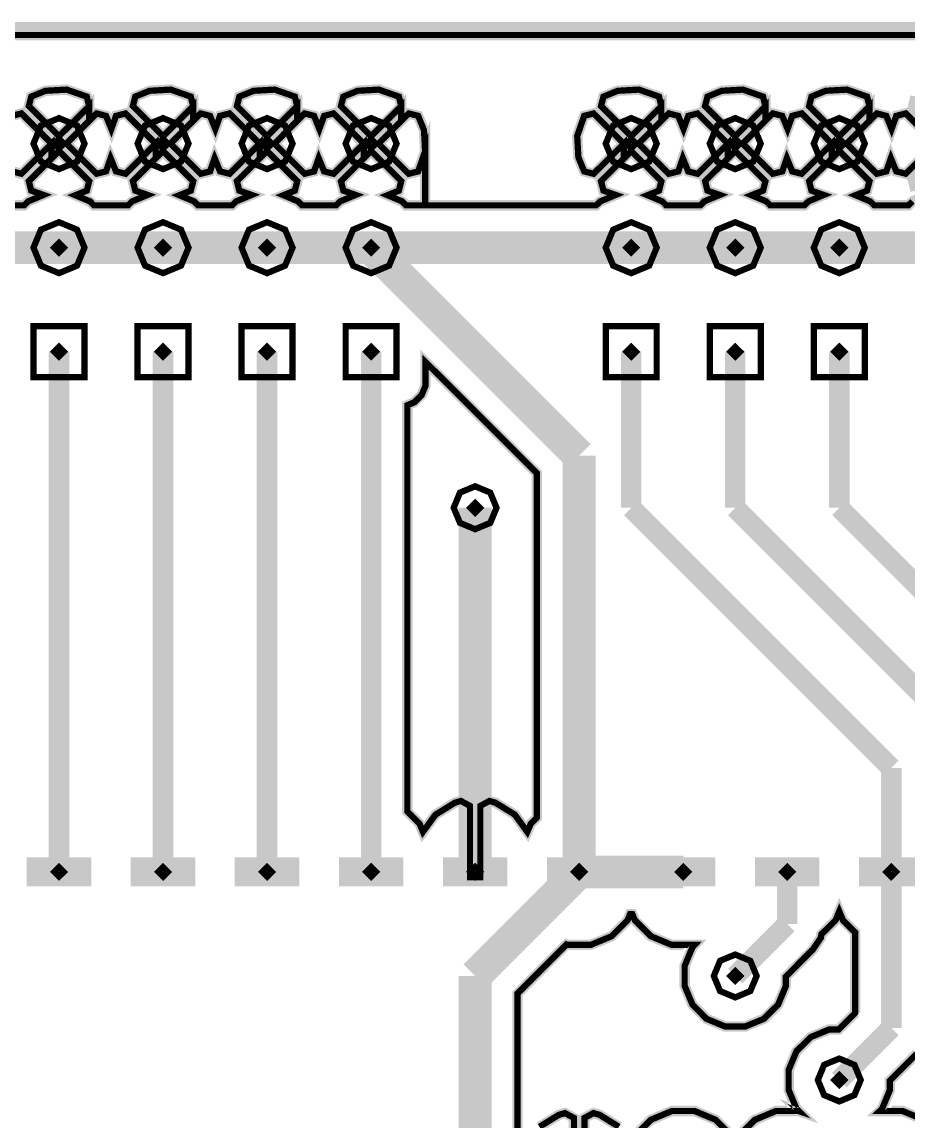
# Model space of a CAD drawing. Extents: x 0 to 6.22, y 0 to 4.04.
# Drawn here: x 0.681 to 1.533, y 2.986 to 4.042 of the extents above; entities that cross this region are included whole.
import ezdxf

# ---------------------------------------------------------------- set-up
doc = ezdxf.new("R2010")
doc.units = 0
doc.layers.get('0').update_dxf_attribs({"linetype": 'CONTINUOUS'})

msp = doc.modelspace()

# ---------------------------------------------------------------- linework, layer by layer
at = {"color": 0}
for points, const_width in [([(0.00759549, 4.0345), (1.97613, 4.0345)], 0.015), ([(0.0126411, 4.02946), (1.97114, 4.02946), (1.97114, 2.07096)], 0.01), ([(0.0126411, 4.02946), (1.97114, 4.02946), (1.97114, 2.07096)], 0.006), ([(1.55214, 3.87576), (1.53733, 3.86957), (1.53342, 3.86578), (1.50049, 3.86578), (1.49681, 3.86957), (1.48269, 3.87549), (1.49371, 3.87989), (1.49604, 3.889), (1.46701, 3.91797), (1.4599, 3.91086), (1.4599, 3.92507), (1.43093, 3.9541), (1.42182, 3.95176), (1.41732, 3.93918), (1.41222, 3.95176), (1.4031, 3.9541), (1.396, 3.947), (1.396, 3.96115), (1.39372, 3.97026), (1.3744, 3.977), (1.354, 3.97586), (1.34033, 3.97026), (1.338, 3.96115), (1.36702, 3.93218), (1.396, 3.96115), (1.396, 3.947), (1.37413, 3.92507), (1.4031, 3.89611), (1.41222, 3.89839), (1.41661, 3.91108), (1.42182, 3.89839), (1.43093, 3.89611), (1.4599, 3.92507), (1.4599, 3.91086), (1.43799, 3.889), (1.44032, 3.87989), (1.4521, 3.87576), (1.43733, 3.86957), (1.43343, 3.86578), (1.4005, 3.86578), (1.39681, 3.86957), (1.3827, 3.87549), (1.39372, 3.87989), (1.396, 3.889), (1.36702, 3.91797), (1.35992, 3.91086), (1.35992, 3.92507), (1.33089, 3.9541), (1.32183, 3.95176), (1.31733, 3.93918), (1.31223, 3.95176), (1.30311, 3.9541), (1.29601, 3.947), (1.29601, 3.96115), (1.29373, 3.97026), (1.27441, 3.977), (1.25402, 3.97586), (1.24034, 3.97026), (1.23801, 3.96115), (1.26704, 3.93218), (1.29601, 3.96115), (1.29601, 3.947), (1.27409, 3.92507), (1.30311, 3.89611), (1.31223, 3.89839), (1.31662, 3.91108), (1.32183, 3.89839), (1.33089, 3.89611), (1.35992, 3.92507), (1.35992, 3.91086), (1.338, 3.889), (1.34033, 3.87989), (1.35211, 3.87576), (1.33729, 3.86957), (1.33344, 3.86578), (1.30051, 3.86578), (1.29682, 3.86957), (1.28272, 3.87549), (1.29373, 3.87989), (1.29601, 3.889), (1.26704, 3.91797), (1.25993, 3.91086), (1.25993, 3.92507), (1.2309, 3.9541), (1.22184, 3.95176), (1.21512, 3.93246), (1.2162, 3.91206), (1.22184, 3.89839), (1.2309, 3.89611), (1.25993, 3.92507), (1.25993, 3.91086), (1.23801, 3.889), (1.24034, 3.87989), (1.25212, 3.87576), (1.2373, 3.86957), (1.2334, 3.86578), (1.0689, 3.86578), (1.0689, 3.91769), (1.06782, 3.9381), (1.06223, 3.95176), (1.05311, 3.9541), (1.04601, 3.947), (1.04601, 3.96115), (1.04373, 3.97026), (1.02441, 3.977), (1.00402, 3.97586), (0.990343, 3.97026), (0.98801, 3.96115), (1.01704, 3.93218), (1.04601, 3.96115), (1.04601, 3.947), (1.02409, 3.92507), (1.05311, 3.89611), (1.06223, 3.89839), (1.0689, 3.91769), (1.0689, 3.86578), (1.05051, 3.86578), (1.04682, 3.86957), (1.03272, 3.87549), (1.04373, 3.87989), (1.04601, 3.889), (1.01704, 3.91797), (1.00993, 3.91086), (1.00993, 3.92507), (0.980903, 3.9541), (0.971843, 3.95176), (0.967285, 3.93918), (0.962185, 3.95176), (0.953125, 3.9541), (0.946018, 3.947), (0.946018, 3.96115), (0.943685, 3.97026), (0.924425, 3.977), (0.904025, 3.97586), (0.8903, 3.97026), (0.888021, 3.96115), (0.916992, 3.93218), (0.946018, 3.96115), (0.946018, 3.947), (0.9241, 3.92507), (0.953125, 3.89611), (0.962185, 3.89839), (0.966635, 3.91108), (0.971843, 3.89839), (0.980903, 3.89611), (1.00993, 3.92507), (1.00993, 3.91086), (0.98801, 3.889), (0.990343, 3.87989), (1.00212, 3.87576), (0.987304, 3.86957), (0.983399, 3.86578), (0.950521, 3.86578), (0.946832, 3.86957), (0.932725, 3.87549), (0.943685, 3.87989), (0.946018, 3.889), (0.916992, 3.91797), (0.909939, 3.91086), (0.909939, 3.92507), (0.880914, 3.9541), (0.871799, 3.95176), (0.867296, 3.93918), (0.862196, 3.95176), (0.853136, 3.9541), (0.846029, 3.947), (0.846029, 3.96115), (0.843696, 3.97026), (0.824436, 3.977), (0.804036, 3.97586), (0.79031, 3.97026), (0.788032, 3.96115), (0.817003, 3.93218), (0.846029, 3.96115), (0.846029, 3.947), (0.82411, 3.92507), (0.853136, 3.89611), (0.862196, 3.89839), (0.86659, 3.91108), (0.871799, 3.89839), (0.880914, 3.89611), (0.909939, 3.92507), (0.909939, 3.91086), (0.888021, 3.889), (0.8903, 3.87989), (0.902126, 3.87576), (0.887315, 3.86957), (0.88341, 3.86578), (0.850532, 3.86578), (0.846843, 3.86957), (0.832682, 3.87549), (0.843696, 3.87989), (0.846029, 3.889), (0.817003, 3.91797), (0.809896, 3.91086), (0.809896, 3.92507), (0.780925, 3.9541), (0.77181, 3.95176), (0.767307, 3.93918), (0.762207, 3.95176), (0.753093, 3.9541), (0.746039, 3.947), (0.746039, 3.96115), (0.743707, 3.97026), (0.724392, 3.977), (0.703993, 3.97586), (0.690321, 3.97026), (0.688043, 3.96115), (0.717014, 3.93218), (0.746039, 3.96115), (0.746039, 3.947), (0.724121, 3.92507), (0.753093, 3.89611), (0.762207, 3.89839), (0.766601, 3.91108), (0.77181, 3.89839), (0.780925, 3.89611), (0.809896, 3.92507), (0.809896, 3.91086), (0.788032, 3.889), (0.79031, 3.87989), (0.802137, 3.87576), (0.787326, 3.86957), (0.783419, 3.86578), (0.750543, 3.86578), (0.746799, 3.86957), (0.732693, 3.87549), (0.743707, 3.87989), (0.746039, 3.889), (0.717014, 3.91797), (0.709907, 3.91086), (0.709907, 3.92507), (0.680935, 3.9541), (0.671821, 3.95176)], 0.01), ([(1.53733, 3.86957), (1.53342, 3.86578), (1.50049, 3.86578), (1.49681, 3.86957), (1.48269, 3.87549), (1.49371, 3.87989), (1.49604, 3.889), (1.46701, 3.91797), (1.4599, 3.91086), (1.4599, 3.92507), (1.43093, 3.9541), (1.42182, 3.95176), (1.41732, 3.93918), (1.41222, 3.95176), (1.4031, 3.9541), (1.396, 3.947), (1.396, 3.96115), (1.39372, 3.97026), (1.3744, 3.977), (1.354, 3.97586), (1.34033, 3.97026), (1.338, 3.96115), (1.36702, 3.93218), (1.396, 3.96115), (1.396, 3.947), (1.37413, 3.92507), (1.4031, 3.89611), (1.41222, 3.89839), (1.41661, 3.91108), (1.42182, 3.89839), (1.43093, 3.89611), (1.4599, 3.92507), (1.4599, 3.91086), (1.43799, 3.889), (1.44032, 3.87989), (1.4521, 3.87576), (1.43733, 3.86957), (1.43343, 3.86578), (1.4005, 3.86578), (1.39681, 3.86957), (1.3827, 3.87549), (1.39372, 3.87989), (1.396, 3.889), (1.36702, 3.91797), (1.35992, 3.91086), (1.35992, 3.92507), (1.33089, 3.9541), (1.32183, 3.95176), (1.31733, 3.93918), (1.31223, 3.95176), (1.30311, 3.9541), (1.29601, 3.947), (1.29601, 3.96115), (1.29373, 3.97026), (1.27441, 3.977), (1.25402, 3.97586), (1.24034, 3.97026), (1.23801, 3.96115), (1.26704, 3.93218), (1.29601, 3.96115), (1.29601, 3.947), (1.27409, 3.92507), (1.30311, 3.89611), (1.31223, 3.89839), (1.31662, 3.91108), (1.32183, 3.89839), (1.33089, 3.89611), (1.35992, 3.92507), (1.35992, 3.91086), (1.338, 3.889), (1.34033, 3.87989), (1.35211, 3.87576), (1.33729, 3.86957), (1.33344, 3.86578), (1.30051, 3.86578), (1.29682, 3.86957), (1.28272, 3.87549), (1.29373, 3.87989), (1.29601, 3.889), (1.26704, 3.91797), (1.25993, 3.91086), (1.25993, 3.92507), (1.2309, 3.9541), (1.22184, 3.95176), (1.21512, 3.93246), (1.2162, 3.91206), (1.22184, 3.89839), (1.2309, 3.89611), (1.25993, 3.92507), (1.25993, 3.91086), (1.23801, 3.889), (1.24034, 3.87989), (1.25212, 3.87576), (1.2373, 3.86957), (1.2334, 3.86578), (1.0689, 3.86578), (1.0689, 3.91769), (1.06782, 3.9381), (1.06223, 3.95176), (1.05311, 3.9541), (1.04601, 3.947), (1.04601, 3.96115), (1.04373, 3.97026), (1.02441, 3.977), (1.00402, 3.97586), (0.990343, 3.97026), (0.98801, 3.96115), (1.01704, 3.93218), (1.04601, 3.96115), (1.04601, 3.947), (1.02409, 3.92507), (1.05311, 3.89611), (1.06223, 3.89839), (1.0689, 3.91769), (1.0689, 3.86578), (1.05051, 3.86578), (1.04682, 3.86957), (1.03272, 3.87549), (1.04373, 3.87989), (1.04601, 3.889), (1.01704, 3.91797), (1.00993, 3.91086), (1.00993, 3.92507), (0.980903, 3.9541), (0.971843, 3.95176), (0.967285, 3.93918), (0.962185, 3.95176), (0.953125, 3.9541), (0.946018, 3.947), (0.946018, 3.96115), (0.943685, 3.97026), (0.924425, 3.977), (0.904025, 3.97586), (0.8903, 3.97026), (0.888021, 3.96115), (0.916992, 3.93218), (0.946018, 3.96115), (0.946018, 3.947), (0.9241, 3.92507), (0.953125, 3.89611), (0.962185, 3.89839), (0.966635, 3.91108), (0.971843, 3.89839), (0.980903, 3.89611), (1.00993, 3.92507), (1.00993, 3.91086), (0.98801, 3.889), (0.990343, 3.87989), (1.00212, 3.87576), (0.987304, 3.86957), (0.983399, 3.86578), (0.950521, 3.86578), (0.946832, 3.86957), (0.932725, 3.87549), (0.943685, 3.87989), (0.946018, 3.889), (0.916992, 3.91797), (0.909939, 3.91086), (0.909939, 3.92507), (0.880914, 3.9541), (0.871799, 3.95176), (0.867296, 3.93918), (0.862196, 3.95176), (0.853136, 3.9541), (0.846029, 3.947), (0.846029, 3.96115), (0.843696, 3.97026), (0.824436, 3.977), (0.804036, 3.97586), (0.79031, 3.97026), (0.788032, 3.96115), (0.817003, 3.93218), (0.846029, 3.96115), (0.846029, 3.947), (0.82411, 3.92507), (0.853136, 3.89611), (0.862196, 3.89839), (0.86659, 3.91108), (0.871799, 3.89839), (0.880914, 3.89611), (0.909939, 3.92507), (0.909939, 3.91086), (0.888021, 3.889), (0.8903, 3.87989), (0.902126, 3.87576), (0.887315, 3.86957), (0.88341, 3.86578), (0.850532, 3.86578), (0.846843, 3.86957), (0.832682, 3.87549), (0.843696, 3.87989), (0.846029, 3.889), (0.817003, 3.91797), (0.809896, 3.91086), (0.809896, 3.92507), (0.780925, 3.9541), (0.77181, 3.95176), (0.767307, 3.93918), (0.762207, 3.95176), (0.753093, 3.9541), (0.746039, 3.947), (0.746039, 3.96115), (0.743707, 3.97026), (0.724392, 3.977), (0.703993, 3.97586), (0.690321, 3.97026), (0.688043, 3.96115), (0.717014, 3.93218), (0.746039, 3.96115), (0.746039, 3.947), (0.724121, 3.92507), (0.753093, 3.89611), (0.762207, 3.89839), (0.766601, 3.91108), (0.77181, 3.89839), (0.780925, 3.89611), (0.809896, 3.92507), (0.809896, 3.91086), (0.788032, 3.889), (0.79031, 3.87989), (0.802137, 3.87576), (0.787326, 3.86957), (0.783419, 3.86578), (0.750543, 3.86578), (0.746799, 3.86957), (0.732693, 3.87549), (0.743707, 3.87989), (0.746039, 3.889), (0.717014, 3.91797), (0.709907, 3.91086), (0.709907, 3.92507), (0.680935, 3.9541), (0.671821, 3.95176)], 0.006), ([(1.55989, 3.92507), (1.53093, 3.9541), (1.52181, 3.95176), (1.51731, 3.93918), (1.51221, 3.95176), (1.5031, 3.9541), (1.49604, 3.947), (1.49604, 3.96115), (1.49371, 3.97026), (1.47439, 3.977), (1.454, 3.97586), (1.44032, 3.97026), (1.43799, 3.96115), (1.46701, 3.93218), (1.49604, 3.96115), (1.49604, 3.947), (1.47413, 3.92507), (1.5031, 3.89611), (1.51221, 3.89839), (1.5166, 3.91108), (1.52181, 3.89839), (1.53093, 3.89611), (1.55989, 3.92507)], 0.01), ([(1.55989, 3.92507), (1.53093, 3.9541), (1.52181, 3.95176), (1.51731, 3.93918), (1.51221, 3.95176), (1.5031, 3.9541), (1.49604, 3.947), (1.49604, 3.96115), (1.49371, 3.97026), (1.47439, 3.977), (1.454, 3.97586), (1.44032, 3.97026), (1.43799, 3.96115), (1.46701, 3.93218), (1.49604, 3.96115), (1.49604, 3.947), (1.47413, 3.92507), (1.5031, 3.89611), (1.51221, 3.89839), (1.5166, 3.91108), (1.52181, 3.89839), (1.53093, 3.89611), (1.55989, 3.92507)], 0.006), ([(1.54031, 3.97026), (1.53803, 3.96115), (1.567, 3.93218)], 0.01), ([(0.741536, 3.92507), (0.734321, 3.94243), (0.717014, 3.9496), (0.699653, 3.94243), (0.692492, 3.92507), (0.699653, 3.90776), (0.717014, 3.90056), (0.734321, 3.90776), (0.741536, 3.92507)], 0.006), ([(0.841525, 3.92507), (0.83431, 3.94243), (0.817003, 3.9496), (0.799696, 3.94243), (0.792535, 3.92507), (0.799696, 3.90776), (0.817003, 3.90056), (0.83431, 3.90776), (0.841525, 3.92507)], 0.006), ([(0.941515, 3.92507), (0.934299, 3.94243), (0.916992, 3.9496), (0.899685, 3.94243), (0.892524, 3.92507), (0.899685, 3.90776), (0.916992, 3.90056), (0.934299, 3.90776), (0.941515, 3.92507)], 0.006), ([(1.0415, 3.92507), (1.03429, 3.94243), (1.01704, 3.9496), (0.999675, 3.94243), (0.992512, 3.92507), (0.999675, 3.90776), (1.01704, 3.90056), (1.03429, 3.90776), (1.0415, 3.92507)], 0.006), ([(1.2915, 3.92507), (1.28429, 3.94243), (1.26704, 3.9496), (1.24968, 3.94243), (1.24251, 3.92507), (1.24968, 3.90776), (1.26704, 3.90056), (1.28429, 3.90776), (1.2915, 3.92507)], 0.006), ([(1.3915, 3.92507), (1.38428, 3.94243), (1.36702, 3.9496), (1.34966, 3.94243), (1.3425, 3.92507), (1.34966, 3.90776), (1.36702, 3.90056), (1.38428, 3.90776), (1.3915, 3.92507)], 0.006), ([(1.49154, 3.92507), (1.48432, 3.94243), (1.46701, 3.9496), (1.44965, 3.94243), (1.44249, 3.92507), (1.44965, 3.90776), (1.46701, 3.90056), (1.48432, 3.90776), (1.49154, 3.92507)], 0.006), ([(0.671821, 3.89839), (0.680935, 3.89611), (0.709907, 3.92507), (0.709907, 3.91086), (0.688043, 3.889), (0.690321, 3.87989), (0.702094, 3.87576), (0.687338, 3.86957), (0.683431, 3.86578), (0.650499, 3.86578)], 0.01), ([(0.671821, 3.89839), (0.680935, 3.89611), (0.709907, 3.92507), (0.709907, 3.91086), (0.688043, 3.889), (0.690321, 3.87989), (0.702094, 3.87576), (0.687338, 3.86957), (0.683431, 3.86578), (0.650499, 3.86578)], 0.006), ([(1.55989, 3.91086), (1.53803, 3.889), (1.54031, 3.87989)], 0.01), ([(0.741536, 3.82508), (0.734321, 3.84239), (0.717014, 3.84956), (0.699653, 3.84239), (0.692492, 3.82508), (0.699653, 3.80778), (0.717014, 3.80057), (0.734321, 3.80778), (0.741536, 3.82508)], 0.006), ([(0.841525, 3.82508), (0.83431, 3.84239), (0.817003, 3.84956), (0.799696, 3.84239), (0.792535, 3.82508), (0.799696, 3.80778), (0.817003, 3.80057), (0.83431, 3.80778), (0.841525, 3.82508)], 0.006), ([(0.941515, 3.82508), (0.934299, 3.84239), (0.916992, 3.84956), (0.899685, 3.84239), (0.892524, 3.82508), (0.899685, 3.80778), (0.916992, 3.80057), (0.934299, 3.80778), (0.941515, 3.82508)], 0.006), ([(1.0415, 3.82508), (1.03429, 3.84239), (1.01704, 3.84956), (0.999675, 3.84239), (0.992512, 3.82508), (0.999675, 3.80778), (1.01704, 3.80057), (1.03429, 3.80778), (1.0415, 3.82508)], 0.006), ([(1.2915, 3.82508), (1.28429, 3.84239), (1.26704, 3.84956), (1.24968, 3.84239), (1.24251, 3.82508), (1.24968, 3.80778), (1.26704, 3.80057), (1.28429, 3.80778), (1.2915, 3.82508)], 0.006), ([(1.3915, 3.82508), (1.38428, 3.84239), (1.36702, 3.84956), (1.34966, 3.84239), (1.3425, 3.82508), (1.34966, 3.80778), (1.36702, 3.80057), (1.38428, 3.80778), (1.3915, 3.82508)], 0.006), ([(1.49154, 3.82508), (1.48432, 3.84239), (1.46701, 3.84956), (1.44965, 3.84239), (1.44249, 3.82508), (1.44965, 3.80778), (1.46701, 3.80057), (1.48432, 3.80778), (1.49154, 3.82508)], 0.006), ([(0.416992, 3.82508), (1.567, 3.82508)], 0.0315), ([(1.21701, 3.62506), (1.01704, 3.82508)], 0.0315), ([(0.717014, 3.7251), (0.717014, 3.2251)], 0.0197), ([(0.817003, 3.2251), (0.817003, 3.7251)], 0.0197), ([(0.916992, 3.7251), (0.916992, 3.2251)], 0.0197), ([(1.01704, 3.2251), (1.01704, 3.7251)], 0.0197), ([(1.26704, 3.7251), (1.26704, 3.57508)], 0.0197), ([(1.36702, 3.7251), (1.36702, 3.57508)], 0.0197), ([(1.46701, 3.7251), (1.46701, 3.57508)], 0.0197), ([(1.17632, 3.27729), (1.17052, 3.27149), (1.1671, 3.26357), (1.15522, 3.28006), (1.13661, 3.29156), (1.1307, 3.29329), (1.12202, 3.28857), (1.12202, 3.22006), (1.11203, 3.22006), (1.11203, 3.28857), (1.1033, 3.29329), (1.09744, 3.29156), (1.07883, 3.28006), (1.06684, 3.26357), (1.06353, 3.27149), (1.05181, 3.28321), (1.05181, 3.67367), (1.05859, 3.67649), (1.06559, 3.68349), (1.06939, 3.6926), (1.06939, 3.71517), (1.17632, 3.60829), (1.17632, 3.27729)], 0.01), ([(1.21701, 3.2251), (1.21701, 3.62506)], 0.0315), ([(1.13759, 3.57508), (1.13151, 3.58968), (1.11702, 3.59571), (1.10243, 3.58968), (1.09641, 3.57508), (1.10243, 3.56054), (1.11702, 3.55447), (1.13151, 3.56054), (1.13759, 3.57508)], 0.006), ([(1.11702, 3.2251), (1.11702, 3.57508)], 0.0315), ([(1.26704, 3.57508), (1.51704, 3.32508)], 0.0197), ([(1.36702, 3.57508), (1.61703, 3.32508)], 0.0197), ([(1.46701, 3.57508), (1.71701, 3.32508)], 0.0197), ([(1.51704, 3.32508), (1.51704, 3.2251)], 0.0197), ([(0.717014, 3.2391), (0.717014, 3.2111)], 0.062), ([(0.817003, 3.2391), (0.817003, 3.2111)], 0.062), ([(0.916992, 3.2391), (0.916992, 3.2111)], 0.062), ([(1.01704, 3.2391), (1.01704, 3.2111)], 0.062), ([(1.11702, 3.2391), (1.11702, 3.2111)], 0.062), ([(1.21701, 3.2391), (1.21701, 3.2111)], 0.062), ([(1.317, 3.2391), (1.317, 3.2111)], 0.062), ([(1.41699, 3.2391), (1.41699, 3.2111)], 0.062), ([(1.51704, 3.2391), (1.51704, 3.2111)], 0.062), ([(1.11702, 3.12506), (1.21701, 3.2251)], 0.0315), ([(1.317, 3.2251), (1.21701, 3.2251)], 0.0315), ([(1.41699, 3.17507), (1.41699, 3.2251)], 0.0197), ([(1.51704, 3.2251), (1.51704, 3.07508)], 0.0197), ([(1.15772, 2.97726), (1.15772, 3.10818), (1.20481, 3.15539), (1.20611, 3.15489), (1.22792, 3.15489), (1.2481, 3.16325), (1.26351, 3.17865), (1.26584, 3.1844), (1.26812, 3.1844), (1.27051, 3.17865), (1.28592, 3.16325), (1.3061, 3.15489), (1.32791, 3.15489), (1.32585, 3.15267), (1.31841, 3.13476), (1.31841, 3.1155), (1.32585, 3.0976), (1.33941, 3.08388), (1.35731, 3.0765), (1.37663, 3.0765), (1.39453, 3.08388), (1.40821, 3.0975), (1.41564, 3.1154), (1.41564, 3.12446), (1.44162, 3.1505), (1.44922, 3.16168), (1.44922, 3.16178), (1.44982, 3.1651), (1.46349, 3.17865), (1.46701, 3.18718), (1.47054, 3.17865), (1.48221, 3.16699), (1.48221, 3.08946)], 0.01), ([(1.15772, 2.97726), (1.15772, 3.10818), (1.20481, 3.15539), (1.20611, 3.15489), (1.22792, 3.15489), (1.2481, 3.16325), (1.26351, 3.17865), (1.26584, 3.1844), (1.26812, 3.1844), (1.27051, 3.17865), (1.28592, 3.16325), (1.3061, 3.15489), (1.32791, 3.15489), (1.32585, 3.15267), (1.31841, 3.13476), (1.31841, 3.1155), (1.32585, 3.0976), (1.33941, 3.08388), (1.35731, 3.0765), (1.37663, 3.0765), (1.39453, 3.08388), (1.40821, 3.0975), (1.41564, 3.1154), (1.41564, 3.12446), (1.44162, 3.1505), (1.44922, 3.16168), (1.44922, 3.16178), (1.44982, 3.1651), (1.46349, 3.17865), (1.46701, 3.18718), (1.47054, 3.17865), (1.48221, 3.16699), (1.48221, 3.08946), (1.48221, 3.08946), (1.46642, 3.07368), (1.45742, 3.07368), (1.43951, 3.06629), (1.42583, 3.05268), (1.4184, 3.03478), (1.4184, 3.01546), (1.42583, 2.99756), (1.42822, 2.99517), (1.4279, 2.99528), (1.40608, 2.99528), (1.38591, 2.98687), (1.3705, 2.97146)], 0.006), ([(1.36702, 3.12506), (1.41699, 3.17507)], 0.0197), ([(1.38759, 3.12506), (1.38151, 3.13965), (1.36702, 3.14567), (1.35243, 3.13965), (1.34641, 3.12506), (1.35243, 3.11057), (1.36702, 3.10449), (1.38151, 3.11057), (1.38759, 3.12506)], 0.006), ([(1.11702, 2.92507), (1.11702, 3.12506)], 0.0315), ([(1.48221, 3.08946), (1.46642, 3.07368), (1.45742, 3.07368), (1.43951, 3.06629), (1.42583, 3.05268), (1.4184, 3.03478), (1.4184, 3.01546), (1.42583, 2.99756), (1.42822, 2.99517), (1.4279, 2.99528), (1.40608, 2.99528), (1.38591, 2.98687), (1.3705, 2.97146)], 0.01), ([(1.51704, 3.07508), (1.46701, 3.02507)], 0.0197), ([(1.54812, 2.98687), (1.52794, 2.99528), (1.50592, 2.99528), (1.50819, 2.9975), (1.51563, 3.0154), (1.51563, 3.02447), (1.54161, 3.05046)], 0.01), ([(1.54812, 2.98687), (1.52794, 2.99528), (1.50592, 2.99528), (1.50819, 2.9975), (1.51563, 3.0154), (1.51563, 3.02447), (1.54161, 3.05046)], 0.006), ([(1.48763, 3.02507), (1.48156, 3.03965), (1.46701, 3.04568), (1.45242, 3.03965), (1.4464, 3.02507), (1.45242, 3.01058), (1.46701, 3.0045), (1.48156, 3.01058), (1.48763, 3.02507)], 0.006), ([(1.3635, 2.97146), (1.34809, 2.98687), (1.32791, 2.99528), (1.3061, 2.99528), (1.28592, 2.98687), (1.27051, 2.97146)], 0.01), ([(1.21202, 2.92008), (1.21202, 2.98856), (1.20334, 2.99328), (1.19743, 2.9916), (1.17882, 2.98008)], 0.01), ([(1.21202, 2.92008), (1.21202, 2.98856), (1.20334, 2.99328), (1.19743, 2.9916), (1.17882, 2.98008)], 0.006), ([(1.25521, 2.98008), (1.2366, 2.9916), (1.23069, 2.99328), (1.22201, 2.98856), (1.22201, 2.92008)], 0.01), ([(1.25521, 2.98008), (1.2366, 2.9916), (1.23069, 2.99328), (1.22201, 2.98856), (1.22201, 2.92008)], 0.006), ([(1.3635, 2.97146), (1.34809, 2.98687), (1.32791, 2.99528), (1.3061, 2.99528), (1.28592, 2.98687), (1.27051, 2.97146)], 0.006)]:
    msp.add_lwpolyline(points, dxfattribs=dict(at, const_width=const_width))
for points in [[(0.0126411, 4.02946), (1.97114, 4.02946), (1.97114, 2.07096)], [(1.53342, 3.86578), (1.50049, 3.86578), (1.49681, 3.86957), (1.48269, 3.87549), (1.49371, 3.87989), (1.49604, 3.889), (1.46701, 3.91797), (1.4599, 3.91086), (1.4599, 3.92507), (1.43093, 3.9541), (1.42182, 3.95176), (1.41732, 3.93918), (1.41222, 3.95176), (1.4031, 3.9541), (1.396, 3.947), (1.396, 3.96115), (1.39372, 3.97026), (1.3744, 3.977), (1.354, 3.97586), (1.34033, 3.97026), (1.338, 3.96115), (1.36702, 3.93218), (1.396, 3.96115), (1.396, 3.947), (1.37413, 3.92507), (1.4031, 3.89611), (1.41222, 3.89839), (1.41661, 3.91108), (1.42182, 3.89839), (1.43093, 3.89611), (1.4599, 3.92507), (1.4599, 3.91086), (1.43799, 3.889), (1.44032, 3.87989), (1.4521, 3.87576), (1.43733, 3.86957), (1.43343, 3.86578), (1.4005, 3.86578), (1.39681, 3.86957), (1.3827, 3.87549), (1.39372, 3.87989), (1.396, 3.889), (1.36702, 3.91797), (1.35992, 3.91086), (1.35992, 3.92507), (1.33089, 3.9541), (1.32183, 3.95176), (1.31733, 3.93918), (1.31223, 3.95176), (1.30311, 3.9541), (1.29601, 3.947), (1.29601, 3.96115), (1.29373, 3.97026), (1.27441, 3.977), (1.25402, 3.97586), (1.24034, 3.97026), (1.23801, 3.96115), (1.26704, 3.93218), (1.29601, 3.96115), (1.29601, 3.947), (1.27409, 3.92507), (1.30311, 3.89611), (1.31223, 3.89839), (1.31662, 3.91108), (1.32183, 3.89839), (1.33089, 3.89611), (1.35992, 3.92507), (1.35992, 3.91086), (1.338, 3.889), (1.34033, 3.87989), (1.35211, 3.87576), (1.33729, 3.86957), (1.33344, 3.86578), (1.30051, 3.86578), (1.29682, 3.86957), (1.28272, 3.87549), (1.29373, 3.87989), (1.29601, 3.889), (1.26704, 3.91797), (1.25993, 3.91086), (1.25993, 3.92507), (1.2309, 3.9541), (1.22184, 3.95176), (1.21512, 3.93246), (1.2162, 3.91206), (1.22184, 3.89839), (1.2309, 3.89611), (1.25993, 3.92507), (1.25993, 3.91086), (1.23801, 3.889), (1.24034, 3.87989), (1.25212, 3.87576), (1.2373, 3.86957), (1.2334, 3.86578), (1.0689, 3.86578), (1.0689, 3.91769), (1.06782, 3.9381), (1.06223, 3.95176), (1.05311, 3.9541), (1.04601, 3.947), (1.04601, 3.96115), (1.04373, 3.97026), (1.02441, 3.977), (1.00402, 3.97586), (0.990343, 3.97026), (0.98801, 3.96115), (1.01704, 3.93218), (1.04601, 3.96115), (1.04601, 3.947), (1.02409, 3.92507), (1.05311, 3.89611), (1.06223, 3.89839), (1.0689, 3.91769), (1.0689, 3.86578), (1.05051, 3.86578), (1.04682, 3.86957), (1.03272, 3.87549), (1.04373, 3.87989), (1.04601, 3.889), (1.01704, 3.91797), (1.00993, 3.91086), (1.00993, 3.92507), (0.980903, 3.9541), (0.971843, 3.95176), (0.967285, 3.93918), (0.962185, 3.95176), (0.953125, 3.9541), (0.946018, 3.947), (0.946018, 3.96115), (0.943685, 3.97026), (0.924425, 3.977), (0.904025, 3.97586), (0.8903, 3.97026), (0.888021, 3.96115), (0.916992, 3.93218), (0.946018, 3.96115), (0.946018, 3.947), (0.9241, 3.92507), (0.953125, 3.89611), (0.962185, 3.89839), (0.966635, 3.91108), (0.971843, 3.89839), (0.980903, 3.89611), (1.00993, 3.92507), (1.00993, 3.91086), (0.98801, 3.889), (0.990343, 3.87989), (1.00212, 3.87576), (0.987304, 3.86957), (0.983399, 3.86578), (0.950521, 3.86578), (0.946832, 3.86957), (0.932725, 3.87549), (0.943685, 3.87989), (0.946018, 3.889), (0.916992, 3.91797), (0.909939, 3.91086), (0.909939, 3.92507), (0.880914, 3.9541), (0.871799, 3.95176), (0.867296, 3.93918), (0.862196, 3.95176), (0.853136, 3.9541), (0.846029, 3.947), (0.846029, 3.96115), (0.843696, 3.97026), (0.824436, 3.977), (0.804036, 3.97586), (0.79031, 3.97026), (0.788032, 3.96115), (0.817003, 3.93218), (0.846029, 3.96115), (0.846029, 3.947), (0.82411, 3.92507), (0.853136, 3.89611), (0.862196, 3.89839), (0.86659, 3.91108), (0.871799, 3.89839), (0.880914, 3.89611), (0.909939, 3.92507), (0.909939, 3.91086), (0.888021, 3.889), (0.8903, 3.87989), (0.902126, 3.87576), (0.887315, 3.86957), (0.88341, 3.86578), (0.850532, 3.86578), (0.846843, 3.86957), (0.832682, 3.87549), (0.843696, 3.87989), (0.846029, 3.889), (0.817003, 3.91797), (0.809896, 3.91086), (0.809896, 3.92507), (0.780925, 3.9541), (0.77181, 3.95176), (0.767307, 3.93918), (0.762207, 3.95176), (0.753093, 3.9541), (0.746039, 3.947), (0.746039, 3.96115), (0.743707, 3.97026), (0.724392, 3.977), (0.703993, 3.97586), (0.690321, 3.97026), (0.688043, 3.96115), (0.717014, 3.93218), (0.746039, 3.96115), (0.746039, 3.947), (0.724121, 3.92507), (0.753093, 3.89611), (0.762207, 3.89839), (0.766601, 3.91108), (0.77181, 3.89839), (0.780925, 3.89611), (0.809896, 3.92507), (0.809896, 3.91086), (0.788032, 3.889), (0.79031, 3.87989), (0.802137, 3.87576), (0.787326, 3.86957), (0.783419, 3.86578), (0.750543, 3.86578), (0.746799, 3.86957), (0.732693, 3.87549), (0.743707, 3.87989), (0.746039, 3.889), (0.717014, 3.91797), (0.709907, 3.91086), (0.709907, 3.92507), (0.680935, 3.9541)], [(1.55989, 3.92507), (1.53093, 3.9541), (1.52181, 3.95176), (1.51731, 3.93918), (1.51221, 3.95176), (1.5031, 3.9541), (1.49604, 3.947), (1.49604, 3.96115), (1.49371, 3.97026), (1.47439, 3.977), (1.454, 3.97586), (1.44032, 3.97026), (1.43799, 3.96115), (1.46701, 3.93218), (1.49604, 3.96115), (1.49604, 3.947), (1.47413, 3.92507), (1.5031, 3.89611), (1.51221, 3.89839), (1.5166, 3.91108), (1.52181, 3.89839), (1.53093, 3.89611), (1.55989, 3.92507)], [(0.741536, 3.92507), (0.734321, 3.94243), (0.717014, 3.9496), (0.699653, 3.94243), (0.692492, 3.92507), (0.699653, 3.90776), (0.717014, 3.90056), (0.734321, 3.90776), (0.741536, 3.92507)], [(0.841525, 3.92507), (0.83431, 3.94243), (0.817003, 3.9496), (0.799696, 3.94243), (0.792535, 3.92507), (0.799696, 3.90776), (0.817003, 3.90056), (0.83431, 3.90776), (0.841525, 3.92507)], [(0.941515, 3.92507), (0.934299, 3.94243), (0.916992, 3.9496), (0.899685, 3.94243), (0.892524, 3.92507), (0.899685, 3.90776), (0.916992, 3.90056), (0.934299, 3.90776), (0.941515, 3.92507)], [(1.0415, 3.92507), (1.03429, 3.94243), (1.01704, 3.9496), (0.999675, 3.94243), (0.992512, 3.92507), (0.999675, 3.90776), (1.01704, 3.90056), (1.03429, 3.90776), (1.0415, 3.92507)], [(1.2915, 3.92507), (1.28429, 3.94243), (1.26704, 3.9496), (1.24968, 3.94243), (1.24251, 3.92507), (1.24968, 3.90776), (1.26704, 3.90056), (1.28429, 3.90776), (1.2915, 3.92507)], [(1.3915, 3.92507), (1.38428, 3.94243), (1.36702, 3.9496), (1.34966, 3.94243), (1.3425, 3.92507), (1.34966, 3.90776), (1.36702, 3.90056), (1.38428, 3.90776), (1.3915, 3.92507)], [(1.49154, 3.92507), (1.48432, 3.94243), (1.46701, 3.9496), (1.44965, 3.94243), (1.44249, 3.92507), (1.44965, 3.90776), (1.46701, 3.90056), (1.48432, 3.90776), (1.49154, 3.92507)], [(0.680935, 3.89611), (0.709907, 3.92507), (0.709907, 3.91086), (0.688043, 3.889), (0.690321, 3.87989), (0.702094, 3.87576), (0.687338, 3.86957), (0.683431, 3.86578), (0.650499, 3.86578)], [(0.741536, 3.82508), (0.734321, 3.84239), (0.717014, 3.84956), (0.699653, 3.84239), (0.692492, 3.82508), (0.699653, 3.80778), (0.717014, 3.80057), (0.734321, 3.80778), (0.741536, 3.82508)], [(0.841525, 3.82508), (0.83431, 3.84239), (0.817003, 3.84956), (0.799696, 3.84239), (0.792535, 3.82508), (0.799696, 3.80778), (0.817003, 3.80057), (0.83431, 3.80778), (0.841525, 3.82508)], [(0.941515, 3.82508), (0.934299, 3.84239), (0.916992, 3.84956), (0.899685, 3.84239), (0.892524, 3.82508), (0.899685, 3.80778), (0.916992, 3.80057), (0.934299, 3.80778), (0.941515, 3.82508)], [(1.0415, 3.82508), (1.03429, 3.84239), (1.01704, 3.84956), (0.999675, 3.84239), (0.992512, 3.82508), (0.999675, 3.80778), (1.01704, 3.80057), (1.03429, 3.80778), (1.0415, 3.82508)], [(1.2915, 3.82508), (1.28429, 3.84239), (1.26704, 3.84956), (1.24968, 3.84239), (1.24251, 3.82508), (1.24968, 3.80778), (1.26704, 3.80057), (1.28429, 3.80778), (1.2915, 3.82508)], [(1.3915, 3.82508), (1.38428, 3.84239), (1.36702, 3.84956), (1.34966, 3.84239), (1.3425, 3.82508), (1.34966, 3.80778), (1.36702, 3.80057), (1.38428, 3.80778), (1.3915, 3.82508)], [(1.49154, 3.82508), (1.48432, 3.84239), (1.46701, 3.84956), (1.44965, 3.84239), (1.44249, 3.82508), (1.44965, 3.80778), (1.46701, 3.80057), (1.48432, 3.80778), (1.49154, 3.82508)], [(1.17632, 3.27729), (1.17052, 3.27149), (1.1671, 3.26357), (1.15522, 3.28006), (1.13661, 3.29156), (1.1307, 3.29329), (1.12202, 3.28857), (1.12202, 3.22006), (1.11203, 3.22006), (1.11203, 3.28857), (1.1033, 3.29329), (1.09744, 3.29156), (1.07883, 3.28006), (1.06684, 3.26357), (1.06353, 3.27149), (1.05181, 3.28321), (1.05181, 3.67367), (1.05859, 3.67649), (1.06559, 3.68349), (1.06939, 3.6926), (1.06939, 3.71517), (1.17632, 3.60829), (1.17632, 3.27729)], [(1.13759, 3.57508), (1.13151, 3.58968), (1.11702, 3.59571), (1.10243, 3.58968), (1.09641, 3.57508), (1.10243, 3.56054), (1.11702, 3.55447), (1.13151, 3.56054), (1.13759, 3.57508)], [(1.15772, 2.97726), (1.15772, 3.10818), (1.20481, 3.15539), (1.20611, 3.15489), (1.22792, 3.15489), (1.2481, 3.16325), (1.26351, 3.17865), (1.26584, 3.1844), (1.26812, 3.1844), (1.27051, 3.17865), (1.28592, 3.16325), (1.3061, 3.15489), (1.32791, 3.15489), (1.32585, 3.15267), (1.31841, 3.13476), (1.31841, 3.1155), (1.32585, 3.0976), (1.33941, 3.08388), (1.35731, 3.0765), (1.37663, 3.0765), (1.39453, 3.08388), (1.40821, 3.0975), (1.41564, 3.1154), (1.41564, 3.12446), (1.44162, 3.1505), (1.44922, 3.16168), (1.44922, 3.16178), (1.44982, 3.1651), (1.46349, 3.17865), (1.46701, 3.18718), (1.47054, 3.17865), (1.48221, 3.16699), (1.48221, 3.08946)], [(1.38759, 3.12506), (1.38151, 3.13965), (1.36702, 3.14567), (1.35243, 3.13965), (1.34641, 3.12506), (1.35243, 3.11057), (1.36702, 3.10449), (1.38151, 3.11057), (1.38759, 3.12506)], [(1.48221, 3.08946), (1.46642, 3.07368), (1.45742, 3.07368), (1.43951, 3.06629), (1.42583, 3.05268), (1.4184, 3.03478), (1.4184, 3.01546), (1.42583, 2.99756), (1.42822, 2.99517), (1.4279, 2.99528), (1.40608, 2.99528), (1.38591, 2.98687), (1.3705, 2.97146)], [(1.48763, 3.02507), (1.48156, 3.03965), (1.46701, 3.04568), (1.45242, 3.03965), (1.4464, 3.02507), (1.45242, 3.01058), (1.46701, 3.0045), (1.48156, 3.01058), (1.48763, 3.02507)], [(1.54812, 2.98687), (1.52794, 2.99528), (1.50592, 2.99528), (1.50819, 2.9975), (1.51563, 3.0154), (1.51563, 3.02447), (1.54161, 3.05046)], [(1.21202, 2.92008), (1.21202, 2.98856), (1.20334, 2.99328), (1.19743, 2.9916), (1.17882, 2.98008)], [(1.25521, 2.98008), (1.2366, 2.9916), (1.23069, 2.99328), (1.22201, 2.98856), (1.22201, 2.92008)], [(1.3635, 2.97146), (1.34809, 2.98687), (1.32791, 2.99528), (1.3061, 2.99528), (1.28592, 2.98687), (1.27051, 2.97146)]]:
    msp.add_lwpolyline(points, dxfattribs=at)
at = {"color": 7, "const_width": 0.006}
for points in [[(0.721517, 3.92507), (0.717014, 3.92958), (0.712511, 3.92507), (0.717014, 3.92057), (0.721517, 3.92507)], [(0.821506, 3.92507), (0.817003, 3.92958), (0.8125, 3.92507), (0.817003, 3.92057), (0.821506, 3.92507)], [(0.921496, 3.92507), (0.916992, 3.92958), (0.912489, 3.92507), (0.916992, 3.92057), (0.921496, 3.92507)], [(1.02154, 3.92507), (1.01704, 3.92958), (1.01253, 3.92507), (1.01704, 3.92057), (1.02154, 3.92507)], [(1.27154, 3.92507), (1.26704, 3.92958), (1.26253, 3.92507), (1.26704, 3.92057), (1.27154, 3.92507)], [(1.37153, 3.92507), (1.36702, 3.92958), (1.36252, 3.92507), (1.36702, 3.92057), (1.37153, 3.92507)], [(1.47151, 3.92507), (1.46701, 3.92958), (1.46251, 3.92507), (1.46701, 3.92057), (1.47151, 3.92507)], [(0.721517, 3.82508), (0.717014, 3.82958), (0.712511, 3.82508), (0.717014, 3.82058), (0.721517, 3.82508)], [(0.821506, 3.82508), (0.817003, 3.82958), (0.8125, 3.82508), (0.817003, 3.82058), (0.821506, 3.82508)], [(0.921496, 3.82508), (0.916992, 3.82958), (0.912489, 3.82508), (0.916992, 3.82058), (0.921496, 3.82508)], [(1.02154, 3.82508), (1.01704, 3.82958), (1.01253, 3.82508), (1.01704, 3.82058), (1.02154, 3.82508)], [(1.27154, 3.82508), (1.26704, 3.82958), (1.26253, 3.82508), (1.26704, 3.82058), (1.27154, 3.82508)], [(1.37153, 3.82508), (1.36702, 3.82958), (1.36252, 3.82508), (1.36702, 3.82058), (1.37153, 3.82508)], [(1.47151, 3.82508), (1.46701, 3.82958), (1.46251, 3.82508), (1.46701, 3.82058), (1.47151, 3.82508)], [(0.721517, 3.7251), (0.717014, 3.7296), (0.712511, 3.7251), (0.717014, 3.7206), (0.721517, 3.7251)], [(0.821506, 3.7251), (0.817003, 3.7296), (0.8125, 3.7251), (0.817003, 3.7206), (0.821506, 3.7251)], [(0.921496, 3.7251), (0.916992, 3.7296), (0.912489, 3.7251), (0.916992, 3.7206), (0.921496, 3.7251)], [(1.02154, 3.7251), (1.01704, 3.7296), (1.01253, 3.7251), (1.01704, 3.7206), (1.02154, 3.7251)], [(1.27154, 3.7251), (1.26704, 3.7296), (1.26253, 3.7251), (1.26704, 3.7206), (1.27154, 3.7251)], [(1.37153, 3.7251), (1.36702, 3.7296), (1.36252, 3.7251), (1.36702, 3.7206), (1.37153, 3.7251)], [(1.47151, 3.7251), (1.46701, 3.7296), (1.46251, 3.7251), (1.46701, 3.7206), (1.47151, 3.7251)], [(1.12153, 3.57508), (1.11702, 3.57958), (1.11252, 3.57508), (1.11702, 3.57058), (1.12153, 3.57508)], [(0.721517, 3.2251), (0.717014, 3.2296), (0.712511, 3.2251), (0.717014, 3.2206), (0.721517, 3.2251)], [(0.821506, 3.2251), (0.817003, 3.2296), (0.8125, 3.2251), (0.817003, 3.2206), (0.821506, 3.2251)], [(0.921496, 3.2251), (0.916992, 3.2296), (0.912489, 3.2251), (0.916992, 3.2206), (0.921496, 3.2251)], [(1.02154, 3.2251), (1.01704, 3.2296), (1.01253, 3.2251), (1.01704, 3.2206), (1.02154, 3.2251)], [(1.12153, 3.2251), (1.11702, 3.2296), (1.11252, 3.2251), (1.11702, 3.2206), (1.12153, 3.2251)], [(1.22152, 3.2251), (1.21701, 3.2296), (1.21251, 3.2251), (1.21701, 3.2206), (1.22152, 3.2251)], [(1.32151, 3.2251), (1.317, 3.2296), (1.3125, 3.2251), (1.317, 3.2206), (1.32151, 3.2251)], [(1.4215, 3.2251), (1.41699, 3.2296), (1.41249, 3.2251), (1.41699, 3.2206), (1.4215, 3.2251)], [(1.52154, 3.2251), (1.51704, 3.2296), (1.51253, 3.2251), (1.51704, 3.2206), (1.52154, 3.2251)], [(1.37153, 3.12506), (1.36702, 3.12956), (1.36252, 3.12506), (1.36702, 3.12056), (1.37153, 3.12506)], [(1.47151, 3.02507), (1.46701, 3.02957), (1.46251, 3.02507), (1.46701, 3.02056), (1.47151, 3.02507)]]:
    msp.add_lwpolyline(points, dxfattribs=at)
at = {"color": 7}
for points in [[(0.721517, 3.92507), (0.717014, 3.92958), (0.712511, 3.92507), (0.717014, 3.92057), (0.721517, 3.92507)], [(0.821506, 3.92507), (0.817003, 3.92958), (0.8125, 3.92507), (0.817003, 3.92057), (0.821506, 3.92507)], [(0.921496, 3.92507), (0.916992, 3.92958), (0.912489, 3.92507), (0.916992, 3.92057), (0.921496, 3.92507)], [(1.02154, 3.92507), (1.01704, 3.92958), (1.01253, 3.92507), (1.01704, 3.92057), (1.02154, 3.92507)], [(1.27154, 3.92507), (1.26704, 3.92958), (1.26253, 3.92507), (1.26704, 3.92057), (1.27154, 3.92507)], [(1.37153, 3.92507), (1.36702, 3.92958), (1.36252, 3.92507), (1.36702, 3.92057), (1.37153, 3.92507)], [(1.47151, 3.92507), (1.46701, 3.92958), (1.46251, 3.92507), (1.46701, 3.92057), (1.47151, 3.92507)], [(0.721517, 3.82508), (0.717014, 3.82958), (0.712511, 3.82508), (0.717014, 3.82058), (0.721517, 3.82508)], [(0.821506, 3.82508), (0.817003, 3.82958), (0.8125, 3.82508), (0.817003, 3.82058), (0.821506, 3.82508)], [(0.921496, 3.82508), (0.916992, 3.82958), (0.912489, 3.82508), (0.916992, 3.82058), (0.921496, 3.82508)], [(1.02154, 3.82508), (1.01704, 3.82958), (1.01253, 3.82508), (1.01704, 3.82058), (1.02154, 3.82508)], [(1.27154, 3.82508), (1.26704, 3.82958), (1.26253, 3.82508), (1.26704, 3.82058), (1.27154, 3.82508)], [(1.37153, 3.82508), (1.36702, 3.82958), (1.36252, 3.82508), (1.36702, 3.82058), (1.37153, 3.82508)], [(1.47151, 3.82508), (1.46701, 3.82958), (1.46251, 3.82508), (1.46701, 3.82058), (1.47151, 3.82508)], [(0.721517, 3.7251), (0.717014, 3.7296), (0.712511, 3.7251), (0.717014, 3.7206), (0.721517, 3.7251)], [(0.821506, 3.7251), (0.817003, 3.7296), (0.8125, 3.7251), (0.817003, 3.7206), (0.821506, 3.7251)], [(0.921496, 3.7251), (0.916992, 3.7296), (0.912489, 3.7251), (0.916992, 3.7206), (0.921496, 3.7251)], [(1.02154, 3.7251), (1.01704, 3.7296), (1.01253, 3.7251), (1.01704, 3.7206), (1.02154, 3.7251)], [(1.27154, 3.7251), (1.26704, 3.7296), (1.26253, 3.7251), (1.26704, 3.7206), (1.27154, 3.7251)], [(1.37153, 3.7251), (1.36702, 3.7296), (1.36252, 3.7251), (1.36702, 3.7206), (1.37153, 3.7251)], [(1.47151, 3.7251), (1.46701, 3.7296), (1.46251, 3.7251), (1.46701, 3.7206), (1.47151, 3.7251)], [(1.12153, 3.57508), (1.11702, 3.57958), (1.11252, 3.57508), (1.11702, 3.57058), (1.12153, 3.57508)], [(0.721517, 3.2251), (0.717014, 3.2296), (0.712511, 3.2251), (0.717014, 3.2206), (0.721517, 3.2251)], [(0.821506, 3.2251), (0.817003, 3.2296), (0.8125, 3.2251), (0.817003, 3.2206), (0.821506, 3.2251)], [(0.921496, 3.2251), (0.916992, 3.2296), (0.912489, 3.2251), (0.916992, 3.2206), (0.921496, 3.2251)], [(1.02154, 3.2251), (1.01704, 3.2296), (1.01253, 3.2251), (1.01704, 3.2206), (1.02154, 3.2251)], [(1.12153, 3.2251), (1.11702, 3.2296), (1.11252, 3.2251), (1.11702, 3.2206), (1.12153, 3.2251)], [(1.22152, 3.2251), (1.21701, 3.2296), (1.21251, 3.2251), (1.21701, 3.2206), (1.22152, 3.2251)], [(1.32151, 3.2251), (1.317, 3.2296), (1.3125, 3.2251), (1.317, 3.2206), (1.32151, 3.2251)], [(1.4215, 3.2251), (1.41699, 3.2296), (1.41249, 3.2251), (1.41699, 3.2206), (1.4215, 3.2251)], [(1.52154, 3.2251), (1.51704, 3.2296), (1.51253, 3.2251), (1.51704, 3.2206), (1.52154, 3.2251)], [(1.37153, 3.12506), (1.36702, 3.12956), (1.36252, 3.12506), (1.36702, 3.12056), (1.37153, 3.12506)], [(1.47151, 3.02507), (1.46701, 3.02957), (1.46251, 3.02507), (1.46701, 3.02056), (1.47151, 3.02507)]]:
    msp.add_lwpolyline(points, dxfattribs=at)
at = {"color": 0, "const_width": 0.006}
for points in [[(0.692492, 3.74957), (0.692492, 3.70057), (0.741536, 3.70057), (0.741536, 3.74957), (0.692492, 3.74957)], [(0.792535, 3.74957), (0.792535, 3.70057), (0.841525, 3.70057), (0.841525, 3.74957), (0.792535, 3.74957)], [(0.892524, 3.74957), (0.892524, 3.70057), (0.941515, 3.70057), (0.941515, 3.74957), (0.892524, 3.74957)], [(0.992512, 3.74957), (0.992512, 3.70057), (1.0415, 3.70057), (1.0415, 3.74957), (0.992512, 3.74957)], [(1.24251, 3.74957), (1.24251, 3.70057), (1.2915, 3.70057), (1.2915, 3.74957), (1.24251, 3.74957)], [(1.3425, 3.74957), (1.3425, 3.70057), (1.3915, 3.70057), (1.3915, 3.74957), (1.3425, 3.74957)], [(1.44249, 3.74957), (1.44249, 3.70057), (1.49154, 3.70057), (1.49154, 3.74957), (1.44249, 3.74957)], [(1.17632, 3.27729), (1.17052, 3.27149), (1.1671, 3.26357), (1.15522, 3.28006), (1.13661, 3.29156), (1.1307, 3.29329), (1.12202, 3.28857), (1.12202, 3.22006), (1.11203, 3.22006), (1.11203, 3.28857), (1.1033, 3.29329), (1.09744, 3.29156), (1.07883, 3.28006), (1.06684, 3.26357), (1.06353, 3.27149), (1.05181, 3.28321), (1.05181, 3.67367), (1.05859, 3.67649), (1.06559, 3.68349), (1.06939, 3.6926), (1.06939, 3.71517), (1.17632, 3.60829), (1.17632, 3.27729)]]:
    msp.add_lwpolyline(points, close=True, dxfattribs=at)
at = {"color": 0}
for points in [[(0.692492, 3.74957), (0.741536, 3.74957), (0.741536, 3.70057), (0.692492, 3.70057), (0.692492, 3.74957)], [(0.792535, 3.74957), (0.841525, 3.74957), (0.841525, 3.70057), (0.792535, 3.70057), (0.792535, 3.74957)], [(0.892524, 3.74957), (0.941515, 3.74957), (0.941515, 3.70057), (0.892524, 3.70057), (0.892524, 3.74957)], [(0.992512, 3.74957), (1.0415, 3.74957), (1.0415, 3.70057), (0.992512, 3.70057), (0.992512, 3.74957)], [(1.24251, 3.74957), (1.2915, 3.74957), (1.2915, 3.70057), (1.24251, 3.70057), (1.24251, 3.74957)], [(1.3425, 3.74957), (1.3915, 3.74957), (1.3915, 3.70057), (1.3425, 3.70057), (1.3425, 3.74957)], [(1.44249, 3.74957), (1.49154, 3.74957), (1.49154, 3.70057), (1.44249, 3.70057), (1.44249, 3.74957)]]:
    msp.add_lwpolyline(points, close=True, dxfattribs=at)

doc.saveas('drawing.dxf')
